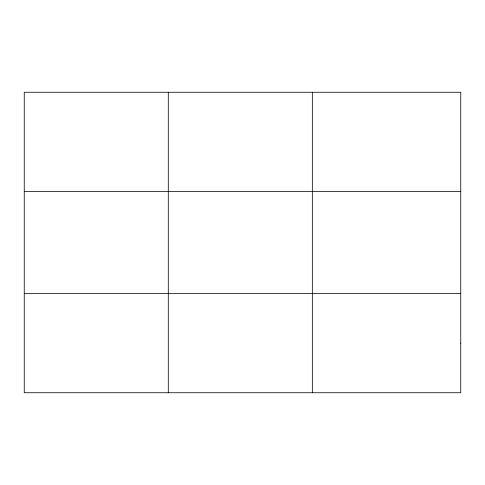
<?xml version="1.0" encoding="UTF-8"?>
<svg xmlns="http://www.w3.org/2000/svg" width="485" height="485" viewBox="0 0 485 485"><rect width="100%" height="100%" fill="white"/><g stroke="black" fill="none" stroke-linecap="round" stroke-linejoin="round"><path stroke-width="0.73" d="M168.295 392.741L168.295 92.259M312.34 392.741L312.34 92.259M24.25 191.417L460.75 191.417M24.25 293.583L460.75 293.583M460.75 343.162L460.75 392.741L24.25 392.741L24.25 92.259L460.75 92.259L460.75 343.162"/></g></svg>
